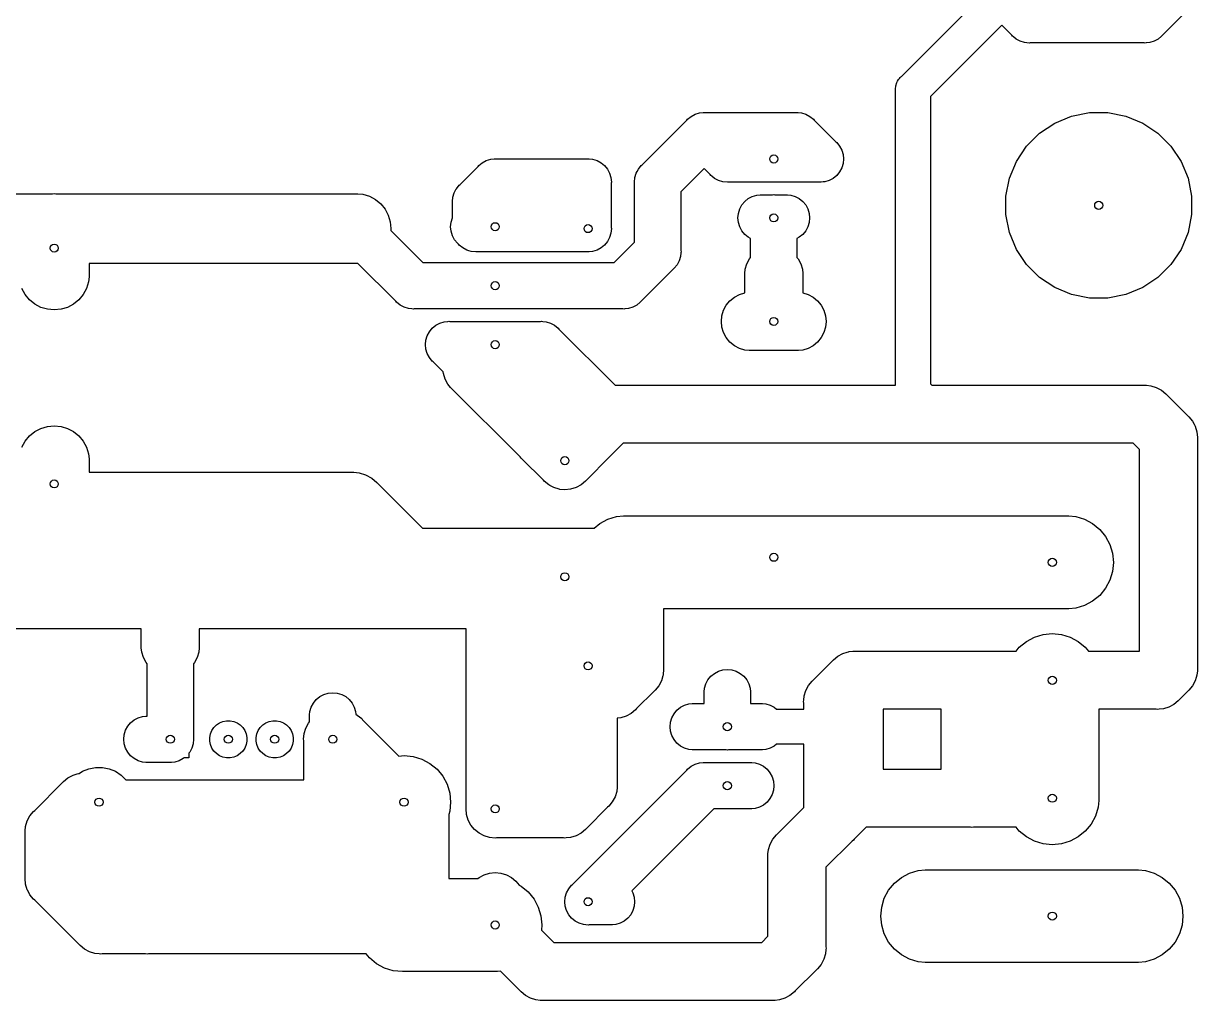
# Model space of a CAD drawing. Extents: x 49 to 127, y -191 to -26.
# Drawn here: x 76.7 to 127.3, y -191.3 to -149.2 of the extents above; entities that cross this region are included whole.
import ezdxf

# ---------------------------------------------------------------- set-up
doc = ezdxf.new("R2010")
doc.units = 0
doc.layers.add('BLACK', color=7, linetype='CONTINUOUS')

msp = doc.modelspace()

# ---------------------------------------------------------------- linework, layer by layer
at = {"layer": 'BLACK', "linetype": 'CONTINUOUS'}
for p, q in [((114.496, -151.444), (118.074, -147.865)), ((126.672, -148.742), (125.742, -149.672)), ((118.823, -149.237), (115.75, -152.311)), ((119.258, -149.672), (118.823, -149.237)), ((119.289, -149.711), (119.258, -149.672)), ((119.328, -149.742), (119.289, -149.711)), ((125.711, -149.711), (125.558, -149.835)), ((125.742, -149.672), (125.711, -149.711)), ((119.442, -149.835), (119.328, -149.742)), ((119.328, -149.742), (119.328, -149.742)), ((119.615, -149.928), (119.442, -149.835)), ((119.804, -149.986), (119.615, -149.928)), ((120, -150.005), (119.804, -149.986)), ((120.049, -150), (120, -150.005)), ((124.951, -150), (120.049, -150)), ((125, -150.005), (124.951, -150)), ((125.049, -150), (125, -150.005)), ((125.196, -149.986), (125.049, -150)), ((125.385, -149.928), (125.196, -149.986)), ((125.558, -149.835), (125.385, -149.928)), ((114.261, -151.853), (114.304, -151.712)), ((114.304, -151.712), (114.336, -151.651)), ((114.336, -151.651), (114.373, -151.581)), ((114.373, -151.581), (114.416, -151.529)), ((114.416, -151.529), (114.444, -151.496)), ((114.444, -151.496), (114.467, -151.467)), ((114.444, -151.496), (114.444, -151.496)), ((114.467, -151.467), (114.496, -151.444)), ((114.246, -152), (114.261, -151.853)), ((114.25, -152.037), (114.246, -152)), ((114.25, -164.75), (114.25, -152.037)), ((115.75, -152.311), (115.75, -164.689)), ((105.289, -153.289), (105.442, -153.165)), ((105.442, -153.165), (105.615, -153.072)), ((105.615, -153.072), (105.804, -153.014)), ((105.804, -153.014), (105.951, -153)), ((105.951, -153), (105.981, -152.997)), ((105.981, -152.997), (106, -152.995)), ((106, -152.995), (106, -152.995)), ((106, -152.995), (106.049, -153)), ((106.049, -153), (109.951, -153)), ((109.951, -153), (110, -152.995)), ((110, -152.995), (110.049, -153)), ((110.049, -153), (110.196, -153.014)), ((110.196, -153.014), (110.385, -153.072)), ((110.385, -153.072), (110.558, -153.165)), ((110.558, -153.165), (110.711, -153.289)), ((121.105, -153.455), (121.833, -153.154)), ((121.833, -153.154), (122.606, -153)), ((122.606, -153), (123.394, -153)), ((123.394, -153), (124.167, -153.154)), ((124.167, -153.154), (124.895, -153.455)), ((103.328, -155.258), (105.258, -153.328)), ((105.258, -153.328), (105.289, -153.289)), ((110.711, -153.289), (110.742, -153.328)), ((110.742, -153.328), (111.672, -154.258)), ((120.45, -153.893), (121.105, -153.455)), ((124.895, -153.455), (125.55, -153.893)), ((111.672, -154.258), (111.711, -154.289)), ((119.893, -154.45), (120.45, -153.893)), ((125.55, -153.893), (126.107, -154.45)), ((111.711, -154.289), (111.835, -154.442)), ((111.835, -154.442), (111.928, -154.615)), ((111.928, -154.615), (111.986, -154.804)), ((119.455, -155.105), (119.893, -154.45)), ((126.107, -154.45), (126.545, -155.105)), ((96.2895, -155.289), (96.4417, -155.165)), ((96.4417, -155.165), (96.6155, -155.072)), ((96.6155, -155.072), (96.804, -155.014)), ((96.804, -155.014), (96.9509, -155)), ((96.9509, -155), (96.9786, -154.997)), ((96.9786, -154.997), (97, -154.995)), ((97, -154.995), (97, -154.995)), ((97, -154.995), (97.0491, -155)), ((97.0491, -155), (98.8709, -155)), ((98.8709, -155), (98.92, -154.995)), ((98.92, -154.995), (98.9691, -155)), ((98.9691, -155), (100.951, -155)), ((100.951, -155), (101, -154.995)), ((101, -154.995), (101.049, -155)), ((101.049, -155), (101.196, -155.014)), ((101.196, -155.014), (101.385, -155.072)), ((101.385, -155.072), (101.558, -155.165)), ((101.558, -155.165), (101.711, -155.289)), ((103.289, -155.289), (103.328, -155.258)), ((111.986, -155.196), (111.928, -155.385)), ((111.986, -154.804), (112.005, -155)), ((112.005, -155), (111.986, -155.196)), ((119.154, -155.833), (119.455, -155.105)), ((126.545, -155.105), (126.846, -155.833)), ((95.4876, -156.098), (96.2582, -155.328)), ((96.2582, -155.328), (96.2895, -155.289)), ((101.711, -155.289), (101.835, -155.442)), ((101.835, -155.442), (101.928, -155.615)), ((101.928, -155.615), (101.986, -155.804)), ((103.014, -155.804), (103.072, -155.615)), ((103.072, -155.615), (103.115, -155.535)), ((103.115, -155.535), (103.165, -155.442)), ((103.165, -155.442), (103.289, -155.289)), ((106, -155.414), (105, -156.414)), ((106.258, -155.672), (106, -155.414)), ((106.289, -155.711), (106.258, -155.672)), ((106.328, -155.742), (106.289, -155.711)), ((106.442, -155.835), (106.328, -155.742)), ((111.711, -155.711), (111.558, -155.835)), ((111.835, -155.558), (111.711, -155.711)), ((111.928, -155.385), (111.835, -155.558)), ((95.2317, -156.455), (95.3204, -156.289)), ((95.3204, -156.289), (95.3245, -156.282)), ((95.3245, -156.282), (95.4495, -156.129)), ((95.4495, -156.129), (95.4876, -156.098)), ((101.986, -155.804), (102.005, -156)), ((102.005, -156), (102, -156.049)), ((102, -156.049), (102, -157.951)), ((102.995, -156), (103.014, -155.804)), ((103, -156.049), (102.995, -156)), ((103, -158.586), (103, -156.049)), ((106.615, -155.928), (106.442, -155.835)), ((106.804, -155.986), (106.615, -155.928)), ((107, -156.005), (106.804, -155.986)), ((107.049, -156), (107, -156.005)), ((110.951, -156), (107.049, -156)), ((111, -156.005), (110.951, -156)), ((111.049, -156), (111, -156.005)), ((111.134, -155.992), (111.049, -156)), ((111.196, -155.986), (111.134, -155.992)), ((111.385, -155.928), (111.196, -155.986)), ((111.558, -155.835), (111.385, -155.928)), ((119, -156.606), (119.154, -155.833)), ((126.846, -155.833), (127, -156.606)), ((73.4158, -156.5), (77.9263, -156.5)), ((77.9263, -156.5), (78, -156.493)), ((78, -156.493), (78.0737, -156.5)), ((78.0737, -156.5), (91.0737, -156.5)), ((91.0737, -156.5), (91.2941, -156.522)), ((91.2941, -156.522), (91.5768, -156.607)), ((91.5768, -156.607), (91.8374, -156.747)), ((91.8374, -156.747), (92.0658, -156.934)), ((95.1552, -156.84), (95.1745, -156.644)), ((95.1745, -156.644), (95.2317, -156.455)), ((105, -156.414), (105, -158.951)), ((107.749, -156.829), (107.902, -156.705)), ((107.902, -156.705), (108.075, -156.612)), ((108.075, -156.612), (108.264, -156.554)), ((108.264, -156.554), (108.411, -156.54)), ((108.411, -156.54), (108.951, -156.54)), ((108.951, -156.54), (109, -156.535)), ((109, -156.535), (109.049, -156.54)), ((109.049, -156.54), (109.589, -156.54)), ((109.589, -156.54), (109.736, -156.554)), ((109.736, -156.554), (109.925, -156.612)), ((109.925, -156.612), (110.098, -156.705)), ((110.098, -156.705), (110.251, -156.829)), ((119, -157.394), (119, -156.606)), ((127, -156.606), (127, -157.394)), ((92.0658, -156.934), (92.2532, -157.163)), ((92.2532, -157.163), (92.3925, -157.423)), ((95.16, -156.889), (95.1552, -156.84)), ((95.16, -157.52), (95.16, -156.889)), ((107.474, -157.344), (107.532, -157.155)), ((107.532, -157.155), (107.625, -156.982)), ((107.625, -156.982), (107.749, -156.829)), ((110.251, -156.829), (110.375, -156.982)), ((110.375, -156.982), (110.468, -157.155)), ((110.468, -157.155), (110.526, -157.344)), ((92.3925, -157.423), (92.4783, -157.706)), ((92.4783, -157.706), (92.5073, -158)), ((95.0752, -157.92), (95.0945, -157.724)), ((95.0945, -157.724), (95.1517, -157.535)), ((95.1517, -157.535), (95.16, -157.52)), ((107.455, -157.54), (107.474, -157.344)), ((107.474, -157.736), (107.455, -157.54)), ((107.532, -157.925), (107.474, -157.736)), ((110.526, -157.736), (110.468, -157.925)), ((110.526, -157.344), (110.545, -157.54)), ((110.545, -157.54), (110.526, -157.736)), ((119.154, -158.167), (119, -157.394)), ((127, -157.394), (126.846, -158.167)), ((92.5073, -158), (92.4989, -158.085)), ((92.4989, -158.085), (93.8742, -159.46)), ((95.0945, -158.116), (95.0752, -157.92)), ((95.1517, -158.305), (95.0945, -158.116)), ((95.2445, -158.478), (95.1517, -158.305)), ((101.986, -158.196), (101.928, -158.385)), ((102.005, -158), (101.986, -158.196)), ((102, -157.951), (102.005, -158)), ((107.625, -158.098), (107.532, -157.925)), ((107.749, -158.251), (107.625, -158.098)), ((107.902, -158.375), (107.749, -158.251)), ((110.251, -158.251), (110.098, -158.375)), ((110.375, -158.098), (110.251, -158.251)), ((110.468, -157.925), (110.375, -158.098)), ((119.455, -158.895), (119.154, -158.167)), ((126.846, -158.167), (126.545, -158.895)), ((95.3695, -158.631), (95.2445, -158.478)), ((95.4076, -158.662), (95.3695, -158.631)), ((95.4182, -158.672), (95.4076, -158.662)), ((95.4495, -158.711), (95.4182, -158.672)), ((95.6017, -158.835), (95.4495, -158.711)), ((101.711, -158.711), (101.558, -158.835)), ((101.835, -158.558), (101.711, -158.711)), ((101.928, -158.385), (101.835, -158.558)), ((102.126, -159.46), (103, -158.586)), ((108, -158.428), (107.902, -158.375)), ((108, -159.248), (108, -158.428)), ((110.098, -158.375), (110, -158.428)), ((110, -158.428), (110, -159.248)), ((95.7755, -158.928), (95.6017, -158.835)), ((95.8654, -158.956), (95.7755, -158.928)), ((95.964, -158.986), (95.8654, -158.956)), ((96.16, -159.005), (95.964, -158.986)), ((96.2091, -159), (96.16, -159.005)), ((96.16, -159.005), (96.16, -159.005)), ((100.951, -159), (96.2091, -159)), ((101, -159.005), (100.951, -159)), ((101.049, -159), (101, -159.005)), ((101.196, -158.986), (101.049, -159)), ((101.385, -158.928), (101.196, -158.986)), ((101.558, -158.835), (101.385, -158.928)), ((104.986, -159.196), (104.928, -159.385)), ((105, -159.049), (104.986, -159.196)), ((105, -158.951), (105.005, -159)), ((105.005, -159), (105, -159.049)), ((105, -159.049), (105, -159.049)), ((107.84, -159.519), (107.956, -159.302)), ((107.956, -159.302), (108, -159.248)), ((110, -159.248), (110.044, -159.302)), ((110.044, -159.302), (110.16, -159.519)), ((119.893, -159.55), (119.455, -158.895)), ((126.545, -158.895), (126.107, -159.55)), ((91.0737, -159.5), (79.5, -159.5)), ((79.5, -159.5), (79.5, -160.074)), ((91.0847, -159.499), (91.0737, -159.5)), ((92.7182, -161.132), (91.0847, -159.499)), ((93.8742, -159.46), (102.126, -159.46)), ((104.672, -159.742), (103.282, -161.132)), ((104.711, -159.711), (104.672, -159.742)), ((104.835, -159.558), (104.711, -159.711)), ((104.928, -159.385), (104.835, -159.558)), ((107.75, -159.939), (107.768, -159.755)), ((107.768, -159.755), (107.84, -159.519)), ((110.16, -159.519), (110.232, -159.755)), ((110.232, -159.755), (110.25, -159.939)), ((120.45, -160.107), (119.893, -159.55)), ((126.107, -159.55), (125.55, -160.107)), ((79.4783, -160.294), (79.3925, -160.577)), ((79.5, -160.074), (79.4783, -160.294)), ((107.75, -160.77), (107.75, -159.939)), ((110.25, -159.939), (110.25, -160.77)), ((121.105, -160.545), (120.45, -160.107)), ((125.55, -160.107), (124.895, -160.545)), ((76.7468, -160.837), (76.6075, -160.577)), ((76.9342, -161.066), (76.7468, -160.837)), ((79.2532, -160.837), (79.0658, -161.066)), ((79.3925, -160.577), (79.2532, -160.837)), ((107.302, -160.956), (107.519, -160.84)), ((107.519, -160.84), (107.75, -160.77)), ((110.25, -160.77), (110.481, -160.84)), ((110.481, -160.84), (110.698, -160.956)), ((121.833, -160.846), (121.105, -160.545)), ((124.895, -160.545), (124.167, -160.846)), ((77.1626, -161.253), (76.9342, -161.066)), ((77.4232, -161.393), (77.1626, -161.253)), ((78.8374, -161.253), (78.5768, -161.393)), ((79.0658, -161.066), (78.8374, -161.253)), ((92.7495, -161.171), (92.7182, -161.132)), ((92.9017, -161.295), (92.7495, -161.171)), ((93.0755, -161.388), (92.9017, -161.295)), ((103.098, -161.295), (102.925, -161.388)), ((103.251, -161.171), (103.098, -161.295)), ((103.282, -161.132), (103.251, -161.171)), ((106.84, -161.519), (106.956, -161.302)), ((106.956, -161.302), (107.112, -161.112)), ((107.112, -161.112), (107.302, -160.956)), ((110.698, -160.956), (110.888, -161.112)), ((110.888, -161.112), (111.044, -161.302)), ((111.044, -161.302), (111.16, -161.519)), ((122.606, -161), (121.833, -160.846)), ((123.394, -161), (122.606, -161)), ((124.167, -160.846), (123.394, -161)), ((77.706, -161.478), (77.4232, -161.393)), ((78, -161.507), (77.706, -161.478)), ((78.2941, -161.478), (78, -161.507)), ((78.5768, -161.393), (78.2941, -161.478)), ((93.264, -161.446), (93.0755, -161.388)), ((93.4109, -161.46), (93.264, -161.446)), ((93.46, -161.465), (93.4109, -161.46)), ((93.4109, -161.46), (93.4109, -161.46)), ((93.5091, -161.46), (93.46, -161.465)), ((102.491, -161.46), (93.5091, -161.46)), ((102.54, -161.465), (102.491, -161.46)), ((102.589, -161.46), (102.54, -161.465)), ((102.736, -161.446), (102.589, -161.46)), ((102.925, -161.388), (102.736, -161.446)), ((106.744, -162), (106.768, -161.755)), ((106.768, -161.755), (106.84, -161.519)), ((111.16, -161.519), (111.232, -161.755)), ((111.232, -161.755), (111.256, -162)), ((94.1645, -162.442), (94.2895, -162.289)), ((94.2895, -162.289), (94.4417, -162.165)), ((94.4417, -162.165), (94.6155, -162.072)), ((94.6155, -162.072), (94.804, -162.014)), ((94.804, -162.014), (94.9509, -162)), ((94.9509, -162), (95, -161.995)), ((95, -161.995), (95.0491, -162)), ((95.0491, -162), (98.9509, -162)), ((98.9509, -162), (99, -161.995)), ((99, -161.995), (99.0491, -162)), ((99.0491, -162), (99.196, -162.014)), ((99.196, -162.014), (99.3845, -162.072)), ((99.3845, -162.072), (99.5583, -162.165)), ((99.5583, -162.165), (99.7105, -162.289)), ((99.7105, -162.289), (99.7418, -162.328)), ((99.7418, -162.328), (102.164, -164.75)), ((106.768, -162.245), (106.744, -162)), ((106.84, -162.481), (106.768, -162.245)), ((111.232, -162.245), (111.16, -162.481)), ((111.256, -162), (111.232, -162.245)), ((93.9952, -163), (94.0145, -162.804)), ((94.0145, -162.804), (94.0717, -162.615)), ((94.0717, -162.615), (94.1645, -162.442)), ((106.956, -162.698), (106.84, -162.481)), ((107.112, -162.888), (106.956, -162.698)), ((111.044, -162.698), (110.888, -162.888)), ((111.16, -162.481), (111.044, -162.698)), ((94.0145, -163.196), (93.9952, -163)), ((94.0717, -163.385), (94.0145, -163.196)), ((107.302, -163.044), (107.112, -162.888)), ((107.519, -163.16), (107.302, -163.044)), ((107.755, -163.232), (107.519, -163.16)), ((107.939, -163.25), (107.755, -163.232)), ((108.939, -163.25), (107.939, -163.25)), ((109, -163.256), (108.939, -163.25)), ((109.061, -163.25), (109, -163.256)), ((110.061, -163.25), (109.061, -163.25)), ((110.245, -163.232), (110.061, -163.25)), ((110.481, -163.16), (110.245, -163.232)), ((110.698, -163.044), (110.481, -163.16)), ((110.888, -162.888), (110.698, -163.044)), ((94.1645, -163.558), (94.0717, -163.385)), ((94.2895, -163.711), (94.1645, -163.558)), ((94.3276, -163.742), (94.2895, -163.711)), ((94.7612, -164.175), (94.3276, -163.742)), ((94.7681, -164.245), (94.7612, -164.175)), ((94.8396, -164.481), (94.7681, -164.245)), ((94.9556, -164.698), (94.8396, -164.481)), ((95.0727, -164.84), (94.9556, -164.698)), ((98.0727, -167.84), (95.0727, -164.84)), ((102.164, -164.75), (114.25, -164.75)), ((115.75, -164.689), (115.811, -164.75)), ((115.811, -164.75), (124.939, -164.75)), ((124.939, -164.75), (125, -164.744)), ((125, -164.744), (125.061, -164.75)), ((125.061, -164.75), (125.061, -164.75)), ((125.061, -164.75), (125.245, -164.768)), ((125.245, -164.768), (125.481, -164.84)), ((125.481, -164.84), (125.698, -164.956)), ((125.698, -164.956), (125.888, -165.112)), ((125.888, -165.112), (125.927, -165.16)), ((125.927, -165.16), (126.84, -166.073)), ((126.84, -166.073), (126.888, -166.112)), ((126.888, -166.112), (127.044, -166.302)), ((127.044, -166.302), (127.107, -166.419)), ((76.9342, -166.934), (77.1626, -166.747)), ((77.1626, -166.747), (77.4232, -166.607)), ((77.4232, -166.607), (77.7059, -166.522)), ((77.7059, -166.522), (78, -166.493)), ((78, -166.493), (78.294, -166.522)), ((78.294, -166.522), (78.5768, -166.607)), ((78.5768, -166.607), (78.8374, -166.747)), ((78.8374, -166.747), (79.0658, -166.934)), ((127.107, -166.419), (127.16, -166.519)), ((127.16, -166.519), (127.232, -166.755)), ((127.232, -166.755), (127.256, -167)), ((76.6075, -167.423), (76.7468, -167.163)), ((76.7468, -167.163), (76.9342, -166.934)), ((79.0658, -166.934), (79.2532, -167.163)), ((79.2532, -167.163), (79.3925, -167.423)), ((102.518, -167.25), (101.927, -167.84)), ((124.482, -167.25), (102.518, -167.25)), ((124.75, -167.518), (124.482, -167.25)), ((127.256, -167), (127.25, -167.061)), ((127.25, -167.061), (127.25, -176.939)), ((79.3925, -167.423), (79.4783, -167.706)), ((79.4783, -167.706), (79.5, -167.926)), ((79.5, -167.926), (79.5, -168.5)), ((98.1118, -167.888), (98.0727, -167.84)), ((98.1595, -167.927), (98.1118, -167.888)), ((101.927, -167.84), (100.927, -168.84)), ((101.927, -167.84), (101.927, -167.84)), ((124.75, -176.21), (124.75, -167.518)), ((99.0727, -168.84), (98.1595, -167.927)), ((79.5, -168.5), (84.9263, -168.5)), ((84.9263, -168.5), (85, -168.493)), ((85, -168.493), (85.0737, -168.5)), ((85.0737, -168.5), (90.7663, -168.5)), ((90.7663, -168.5), (90.84, -168.493)), ((90.84, -168.493), (90.9137, -168.5)), ((90.9137, -168.5), (91.1341, -168.522)), ((91.1341, -168.522), (91.4168, -168.607)), ((91.4168, -168.607), (91.6774, -168.747)), ((91.6774, -168.747), (91.9058, -168.934)), ((91.9058, -168.934), (91.9528, -168.991)), ((99.1118, -168.888), (99.0727, -168.84)), ((99.1595, -168.927), (99.1118, -168.888)), ((99.2481, -169), (99.1595, -168.927)), ((99.1595, -168.927), (99.1595, -168.927)), ((100.888, -168.888), (100.698, -169.044)), ((100.927, -168.84), (100.888, -168.888)), ((91.9528, -168.991), (92.0086, -169.047)), ((92.0086, -169.047), (93.8713, -170.91)), ((99.3022, -169.044), (99.2481, -169)), ((99.3552, -169.073), (99.3022, -169.044)), ((99.5193, -169.16), (99.3552, -169.073)), ((99.755, -169.232), (99.5193, -169.16)), ((99.7791, -169.234), (99.755, -169.232)), ((100, -169.256), (99.7791, -169.234)), ((100.245, -169.232), (100, -169.256)), ((100.481, -169.16), (100.245, -169.232)), ((100.698, -169.044), (100.481, -169.16)), ((101.851, -170.523), (102.228, -170.409)), ((102.228, -170.409), (102.522, -170.38)), ((102.522, -170.38), (102.62, -170.37)), ((102.522, -170.38), (102.522, -170.38)), ((102.62, -170.37), (102.718, -170.38)), ((102.718, -170.38), (121.718, -170.38)), ((121.718, -170.38), (122.012, -170.409)), ((122.012, -170.409), (122.389, -170.523)), ((93.8713, -170.91), (94.6186, -170.91)), ((94.6186, -170.91), (94.68, -170.904)), ((94.68, -170.904), (94.7414, -170.91)), ((94.7414, -170.91), (101.259, -170.91)), ((101.259, -170.91), (101.503, -170.709)), ((101.503, -170.709), (101.851, -170.523)), ((122.389, -170.523), (122.737, -170.709)), ((122.737, -170.709), (123.041, -170.959)), ((123.041, -170.959), (123.291, -171.263)), ((123.291, -171.263), (123.477, -171.611)), ((123.477, -171.611), (123.591, -171.988)), ((123.591, -171.988), (123.63, -172.38)), ((123.63, -172.38), (123.591, -172.772)), ((123.591, -172.772), (123.477, -173.149)), ((123.477, -173.149), (123.291, -173.497)), ((123.041, -173.801), (122.737, -174.051)), ((123.291, -173.497), (123.041, -173.801)), ((121.718, -174.38), (104.25, -174.38)), ((104.25, -174.38), (104.25, -176.939)), ((122.012, -174.351), (121.718, -174.38)), ((122.389, -174.237), (122.012, -174.351)), ((122.737, -174.051), (122.389, -174.237)), ((81.75, -175.25), (75.0614, -175.25)), ((81.75, -176.061), (81.75, -175.25)), ((95.75, -175.25), (84.25, -175.25)), ((84.25, -175.25), (84.25, -176.061)), ((95.75, -182.939), (95.75, -175.25)), ((120.231, -175.603), (120.608, -175.489)), ((120.608, -175.489), (121, -175.45)), ((121, -175.45), (121.392, -175.489)), ((121.392, -175.489), (121.769, -175.603)), ((119.579, -176.039), (119.883, -175.789)), ((119.883, -175.789), (120.231, -175.603)), ((121.769, -175.603), (122.117, -175.789)), ((122.117, -175.789), (122.421, -176.039)), ((81.7681, -176.245), (81.75, -176.061)), ((81.8396, -176.481), (81.7681, -176.245)), ((81.9556, -176.698), (81.8396, -176.481)), ((84.1604, -176.481), (84.0444, -176.698)), ((84.2319, -176.245), (84.1604, -176.481)), ((84.25, -176.061), (84.2319, -176.245)), ((111.572, -176.572), (111.762, -176.416)), ((111.762, -176.416), (111.979, -176.3)), ((111.979, -176.3), (112.16, -176.245)), ((112.16, -176.245), (112.215, -176.228)), ((112.215, -176.228), (112.241, -176.226)), ((112.241, -176.226), (112.399, -176.21)), ((112.399, -176.21), (112.46, -176.204)), ((112.46, -176.204), (112.521, -176.21)), ((112.521, -176.21), (117.399, -176.21)), ((117.399, -176.21), (117.46, -176.204)), ((117.46, -176.204), (117.521, -176.21)), ((117.521, -176.21), (119.439, -176.21)), ((119.439, -176.21), (119.579, -176.039)), ((122.421, -176.039), (122.561, -176.21)), ((122.561, -176.21), (124.75, -176.21)), ((82, -176.752), (81.9556, -176.698)), ((82, -179), (82, -176.752)), ((84.0444, -176.698), (84, -176.752)), ((84, -176.752), (84, -179.951)), ((104.25, -176.939), (104.256, -177)), ((104.256, -177), (104.25, -177.061)), ((106.615, -177.072), (106.804, -177.014)), ((106.804, -177.014), (107, -176.995)), ((107, -176.995), (107.196, -177.014)), ((107.196, -177.014), (107.385, -177.072)), ((110.7, -177.453), (111.533, -176.62)), ((111.533, -176.62), (111.572, -176.572)), ((127.25, -176.939), (127.256, -177)), ((127.256, -177), (127.25, -177.061)), ((104.16, -177.481), (104.044, -177.698)), ((104.226, -177.265), (104.16, -177.481)), ((104.232, -177.245), (104.226, -177.265)), ((104.242, -177.142), (104.232, -177.245)), ((104.25, -177.061), (104.242, -177.142)), ((104.25, -177.061), (104.25, -177.061)), ((106.072, -177.615), (106.165, -177.442)), ((106.165, -177.442), (106.289, -177.289)), ((106.289, -177.289), (106.442, -177.165)), ((106.442, -177.165), (106.615, -177.072)), ((107.385, -177.072), (107.558, -177.165)), ((107.558, -177.165), (107.711, -177.289)), ((107.711, -177.289), (107.835, -177.442)), ((107.835, -177.442), (107.928, -177.615)), ((110.496, -177.682), (110.652, -177.492)), ((110.652, -177.492), (110.7, -177.453)), ((127.16, -177.481), (127.044, -177.698)), ((127.204, -177.336), (127.16, -177.481)), ((127.232, -177.245), (127.204, -177.336)), ((127.242, -177.142), (127.232, -177.245)), ((127.25, -177.061), (127.242, -177.142)), ((127.25, -177.061), (127.25, -177.061)), ((89.6155, -178.072), (89.804, -178.014)), ((89.804, -178.014), (90, -177.995)), ((90, -177.995), (90.196, -178.014)), ((90.196, -178.014), (90.3845, -178.072)), ((103.84, -177.927), (103.087, -178.68)), ((103.888, -177.888), (103.84, -177.927)), ((104.044, -177.698), (103.888, -177.888)), ((106, -177.951), (106.014, -177.804)), ((106, -178.46), (106, -177.951)), ((106.014, -177.804), (106.072, -177.615)), ((107.928, -177.615), (107.986, -177.804)), ((107.986, -177.804), (108, -177.951)), ((108, -177.951), (108, -178.46)), ((110.308, -178.135), (110.38, -177.899)), ((110.38, -177.899), (110.496, -177.682)), ((126.84, -177.927), (126.467, -178.3)), ((126.888, -177.888), (126.84, -177.927)), ((127.044, -177.698), (126.888, -177.888)), ((89.0717, -178.615), (89.1645, -178.442)), ((89.1645, -178.442), (89.2895, -178.289)), ((89.2895, -178.289), (89.4417, -178.165)), ((89.4417, -178.165), (89.6155, -178.072)), ((90.3845, -178.072), (90.5583, -178.165)), ((90.5583, -178.165), (90.7105, -178.289)), ((90.7105, -178.289), (90.8355, -178.442)), ((90.8355, -178.442), (90.9283, -178.615)), ((104.982, -178.625), (105.155, -178.532)), ((105.155, -178.532), (105.344, -178.474)), ((105.344, -178.474), (105.491, -178.46)), ((105.491, -178.46), (106, -178.46)), ((108, -178.46), (108.509, -178.46)), ((108.509, -178.46), (108.656, -178.474)), ((108.656, -178.474), (108.845, -178.532)), ((108.845, -178.532), (109.018, -178.625)), ((110.284, -178.38), (110.29, -178.319)), ((110.29, -178.441), (110.284, -178.38)), ((110.29, -178.319), (110.308, -178.135)), ((110.29, -178.319), (110.29, -178.319)), ((110.29, -178.71), (110.29, -178.441)), ((126.238, -178.504), (126.021, -178.62)), ((126.428, -178.348), (126.238, -178.504)), ((126.467, -178.3), (126.428, -178.348)), ((81.6155, -179.072), (81.804, -179.014)), ((81.804, -179.014), (81.9509, -179)), ((81.9509, -179), (82, -179)), ((89, -178.951), (89.0145, -178.804)), ((89, -179.248), (89, -178.951)), ((89.0145, -178.804), (89.0717, -178.615)), ((90.9283, -178.615), (90.9855, -178.804)), ((90.9855, -178.804), (90.9973, -178.923)), ((90.9973, -178.923), (91.0578, -178.956)), ((91.0578, -178.956), (91.2482, -179.112)), ((102.641, -179), (102.405, -179.072)), ((102.858, -178.884), (102.641, -179)), ((103.048, -178.728), (102.858, -178.884)), ((103.087, -178.68), (103.048, -178.728)), ((104.612, -179.075), (104.705, -178.902)), ((104.705, -178.902), (104.829, -178.749)), ((104.829, -178.749), (104.982, -178.625)), ((109.018, -178.625), (109.122, -178.71)), ((109.122, -178.71), (110.29, -178.71)), ((113.71, -178.71), (113.71, -181.29)), ((116.21, -178.71), (113.71, -178.71)), ((116.21, -181.29), (116.21, -178.71)), ((125.479, -178.71), (123, -178.71)), ((123, -178.71), (123, -182.638)), ((125.54, -178.716), (125.479, -178.71)), ((125.601, -178.71), (125.54, -178.716)), ((125.785, -178.692), (125.601, -178.71)), ((125.601, -178.71), (125.601, -178.71)), ((126.021, -178.62), (125.785, -178.692)), ((81.0717, -179.615), (81.1645, -179.442)), ((81.1645, -179.442), (81.2895, -179.289)), ((81.2895, -179.289), (81.4417, -179.165)), ((81.4417, -179.165), (81.6155, -179.072)), ((84.791, -179.621), (84.8786, -179.49)), ((84.8786, -179.49), (84.99, -179.379)), ((84.99, -179.379), (85.1211, -179.291)), ((85.1211, -179.291), (85.2666, -179.231)), ((85.2666, -179.231), (85.4212, -179.2)), ((85.4212, -179.2), (85.5788, -179.2)), ((85.5788, -179.2), (85.7334, -179.231)), ((85.7334, -179.231), (85.8789, -179.291)), ((85.8789, -179.291), (86.01, -179.379)), ((86.01, -179.379), (86.1214, -179.49)), ((86.1214, -179.49), (86.209, -179.621)), ((86.791, -179.621), (86.8786, -179.49)), ((86.8786, -179.49), (86.99, -179.379)), ((86.99, -179.379), (87.1211, -179.291)), ((87.1211, -179.291), (87.2666, -179.231)), ((87.2666, -179.231), (87.4212, -179.2)), ((87.4212, -179.2), (87.5788, -179.2)), ((87.5788, -179.2), (87.7334, -179.231)), ((87.7334, -179.231), (87.8789, -179.291)), ((87.8789, -179.291), (88.01, -179.379)), ((88.01, -179.379), (88.1214, -179.49)), ((88.1214, -179.49), (88.209, -179.621)), ((88.7681, -179.755), (88.8396, -179.519)), ((88.8396, -179.519), (88.9556, -179.302)), ((88.9556, -179.302), (89, -179.248)), ((91.2482, -179.112), (91.2873, -179.16)), ((91.2873, -179.16), (92.8498, -180.722)), ((102.405, -179.072), (102.25, -179.087)), ((102.25, -179.087), (102.25, -181.939)), ((104.535, -179.46), (104.554, -179.264)), ((104.554, -179.656), (104.535, -179.46)), ((104.554, -179.264), (104.612, -179.075)), ((80.9952, -180), (81.0145, -179.804)), ((81.0145, -180.196), (80.9952, -180)), ((81.0145, -179.804), (81.0717, -179.615)), ((84.0048, -180), (83.9855, -180.196)), ((84, -179.951), (84.0048, -180)), ((84.7, -179.921), (84.7307, -179.767)), ((84.7, -180.079), (84.7, -179.921)), ((84.7307, -179.767), (84.791, -179.621)), ((86.209, -179.621), (86.2693, -179.767)), ((86.2693, -179.767), (86.3, -179.921)), ((86.3, -179.921), (86.3, -180.079)), ((86.7, -179.921), (86.7307, -179.767)), ((86.7, -180.079), (86.7, -179.921)), ((86.7307, -179.767), (86.791, -179.621)), ((88.209, -179.621), (88.2693, -179.767)), ((88.2693, -179.767), (88.3, -179.921)), ((88.3, -179.921), (88.3, -180.079)), ((88.744, -180), (88.7681, -179.755)), ((88.75, -180.061), (88.744, -180)), ((88.75, -181.75), (88.75, -180.061)), ((104.612, -179.845), (104.554, -179.656)), ((104.705, -180.018), (104.612, -179.845)), ((104.829, -180.171), (104.705, -180.018)), ((81.0717, -180.385), (81.0145, -180.196)), ((81.1645, -180.558), (81.0717, -180.385)), ((81.2895, -180.711), (81.1645, -180.558)), ((83.8355, -180.558), (83.8, -180.602)), ((83.9283, -180.385), (83.8355, -180.558)), ((83.9855, -180.196), (83.9283, -180.385)), ((84.7307, -180.233), (84.7, -180.079)), ((84.791, -180.379), (84.7307, -180.233)), ((84.8786, -180.51), (84.791, -180.379)), ((84.99, -180.621), (84.8786, -180.51)), ((86.1214, -180.51), (86.01, -180.621)), ((86.209, -180.379), (86.1214, -180.51)), ((86.2693, -180.233), (86.209, -180.379)), ((86.3, -180.079), (86.2693, -180.233)), ((86.7307, -180.233), (86.7, -180.079)), ((86.791, -180.379), (86.7307, -180.233)), ((86.8786, -180.51), (86.791, -180.379)), ((86.99, -180.621), (86.8786, -180.51)), ((88.1214, -180.51), (88.01, -180.621)), ((88.209, -180.379), (88.1214, -180.51)), ((88.2693, -180.233), (88.209, -180.379)), ((88.3, -180.079), (88.2693, -180.233)), ((104.982, -180.295), (104.829, -180.171)), ((105.155, -180.388), (104.982, -180.295)), ((105.344, -180.446), (105.155, -180.388)), ((105.491, -180.46), (105.344, -180.446)), ((106.951, -180.46), (105.491, -180.46)), ((107, -180.465), (106.951, -180.46)), ((107.049, -180.46), (107, -180.465)), ((108.509, -180.46), (107.049, -180.46)), ((108.656, -180.446), (108.509, -180.46)), ((108.845, -180.388), (108.656, -180.446)), ((109.018, -180.295), (108.845, -180.388)), ((109.122, -180.21), (109.018, -180.295)), ((110.29, -180.21), (109.122, -180.21)), ((110.29, -182.942), (110.29, -180.21)), ((81.4417, -180.835), (81.2895, -180.711)), ((81.6155, -180.928), (81.4417, -180.835)), ((81.804, -180.986), (81.6155, -180.928)), ((81.9509, -181), (81.804, -180.986)), ((82.9509, -181), (81.9509, -181)), ((83, -181.005), (82.9509, -181)), ((83.0491, -181), (83, -181.005)), ((83.196, -180.986), (83.0491, -181)), ((83.3845, -180.928), (83.196, -180.986)), ((83.5583, -180.835), (83.3845, -180.928)), ((83.6015, -180.8), (83.5583, -180.835)), ((83.8, -180.8), (83.6015, -180.8)), ((83.8, -180.602), (83.8, -180.8)), ((85.1211, -180.709), (84.99, -180.621)), ((85.2666, -180.769), (85.1211, -180.709)), ((85.4212, -180.8), (85.2666, -180.769)), ((85.5788, -180.8), (85.4212, -180.8)), ((85.7334, -180.769), (85.5788, -180.8)), ((85.8789, -180.709), (85.7334, -180.769)), ((86.01, -180.621), (85.8789, -180.709)), ((87.1211, -180.709), (86.99, -180.621)), ((87.2666, -180.769), (87.1211, -180.709)), ((87.4212, -180.8), (87.2666, -180.769)), ((87.5788, -180.8), (87.4212, -180.8)), ((87.7334, -180.769), (87.5788, -180.8)), ((87.8789, -180.709), (87.7334, -180.769)), ((88.01, -180.621), (87.8789, -180.709)), ((92.8498, -180.722), (93.07, -180.7)), ((93.07, -180.7), (93.4621, -180.739)), ((93.4621, -180.739), (93.8391, -180.853)), ((93.8391, -180.853), (94.1865, -181.039)), ((94.1865, -181.039), (94.4911, -181.289)), ((105.442, -181.165), (105.615, -181.072)), ((105.615, -181.072), (105.804, -181.014)), ((105.804, -181.014), (105.951, -181)), ((105.951, -181), (106, -180.995)), ((105.951, -181), (105.951, -181)), ((106, -180.995), (106.049, -181)), ((106.049, -181), (108.049, -181)), ((108.049, -181), (108.196, -181.014)), ((108.196, -181.014), (108.385, -181.072)), ((108.385, -181.072), (108.558, -181.165)), ((78.5922, -181.666), (78.8093, -181.55)), ((78.8093, -181.55), (78.9901, -181.495)), ((78.9901, -181.495), (79.045, -181.478)), ((79.045, -181.478), (79.0705, -181.476)), ((79.0705, -181.476), (79.0787, -181.475)), ((79.0787, -181.475), (79.2195, -181.381)), ((79.2195, -181.381), (79.4925, -181.268)), ((79.4925, -181.268), (79.7823, -181.21)), ((79.7823, -181.21), (80.0777, -181.21)), ((80.0777, -181.21), (80.3675, -181.268)), ((80.3675, -181.268), (80.6405, -181.381)), ((80.6405, -181.381), (80.8862, -181.545)), ((80.8862, -181.545), (81.0913, -181.75)), ((94.4911, -181.289), (94.741, -181.593)), ((101.828, -184.758), (105.258, -181.328)), ((105.258, -181.328), (105.289, -181.289)), ((105.289, -181.289), (105.442, -181.165)), ((108.558, -181.165), (108.711, -181.289)), ((108.711, -181.289), (108.835, -181.442)), ((108.835, -181.442), (108.928, -181.615)), ((113.71, -181.29), (116.21, -181.29)), ((77.1595, -183.073), (78.3627, -181.87)), ((78.3627, -181.87), (78.4018, -181.822)), ((78.4018, -181.822), (78.5922, -181.666)), ((81.0913, -181.75), (88.75, -181.75)), ((94.741, -181.593), (94.9267, -181.941)), ((94.9267, -181.941), (95.0411, -182.318)), ((102.25, -182.061), (102.232, -182.245)), ((102.25, -181.939), (102.256, -182)), ((102.256, -182), (102.25, -182.061)), ((102.25, -182.061), (102.25, -182.061)), ((108.928, -181.615), (108.986, -181.804)), ((108.986, -181.804), (109.005, -182)), ((109.005, -182), (108.986, -182.196)), ((95.0411, -182.318), (95.0797, -182.71)), ((102.16, -182.481), (102.044, -182.698)), ((102.232, -182.245), (102.16, -182.481)), ((108.835, -182.558), (108.711, -182.711)), ((108.928, -182.385), (108.835, -182.558)), ((108.986, -182.196), (108.928, -182.385)), ((77.1118, -183.112), (77.1595, -183.073)), ((95.0797, -182.71), (95.0411, -183.102)), ((95.744, -183), (95.75, -182.939)), ((95.7681, -183.245), (95.744, -183)), ((101.84, -182.927), (100.927, -183.84)), ((101.888, -182.888), (101.84, -182.927)), ((102.044, -182.698), (101.888, -182.888)), ((106.414, -183), (103.242, -186.172)), ((108.049, -183), (106.414, -183)), ((108.196, -182.986), (108.049, -183)), ((108.385, -182.928), (108.196, -182.986)), ((108.558, -182.835), (108.385, -182.928)), ((108.711, -182.711), (108.558, -182.835)), ((109.16, -184.073), (110.29, -182.942)), ((122.971, -182.932), (122.857, -183.309)), ((123, -182.638), (122.971, -182.932)), ((76.7681, -183.755), (76.8396, -183.519)), ((76.8396, -183.519), (76.9556, -183.302)), ((76.9556, -183.302), (77.1118, -183.112)), ((95.0411, -183.102), (95, -183.237)), ((95, -183.237), (95, -186)), ((95.8396, -183.481), (95.7681, -183.245)), ((95.9556, -183.698), (95.8396, -183.481)), ((122.857, -183.309), (122.671, -183.657)), ((76.744, -184), (76.75, -183.939)), ((76.75, -184.061), (76.744, -184)), ((76.75, -183.939), (76.7681, -183.755)), ((76.75, -183.939), (76.75, -183.939)), ((76.75, -185.939), (76.75, -184.061)), ((96.1084, -183.884), (95.9556, -183.698)), ((96.1118, -183.888), (96.1084, -183.884)), ((96.3022, -184.044), (96.1118, -183.888)), ((96.5193, -184.16), (96.3022, -184.044)), ((100.698, -184.044), (100.481, -184.16)), ((100.888, -183.888), (100.698, -184.044)), ((100.927, -183.84), (100.888, -183.888)), ((108.956, -184.302), (109.112, -184.112)), ((109.112, -184.112), (109.16, -184.073)), ((112.978, -183.79), (112.467, -184.3)), ((117.479, -183.79), (112.978, -183.79)), ((117.54, -183.796), (117.479, -183.79)), ((117.601, -183.79), (117.54, -183.796)), ((119.399, -183.79), (117.601, -183.79)), ((119.442, -183.794), (119.399, -183.79)), ((119.579, -183.961), (119.442, -183.794)), ((119.883, -184.211), (119.579, -183.961)), ((122.421, -183.961), (122.117, -184.211)), ((122.671, -183.657), (122.421, -183.961)), ((96.755, -184.232), (96.5193, -184.16)), ((97, -184.256), (96.755, -184.232)), ((97.0614, -184.25), (97, -184.256)), ((99.9386, -184.25), (97.0614, -184.25)), ((100, -184.256), (99.9386, -184.25)), ((100.061, -184.25), (100, -184.256)), ((100.245, -184.232), (100.061, -184.25)), ((100.481, -184.16), (100.245, -184.232)), ((108.768, -184.755), (108.84, -184.519)), ((108.84, -184.519), (108.956, -184.302)), ((112.38, -184.387), (111.25, -185.518)), ((112.428, -184.348), (112.38, -184.387)), ((112.467, -184.3), (112.428, -184.348)), ((120.231, -184.397), (119.883, -184.211)), ((120.608, -184.511), (120.231, -184.397)), ((121, -184.55), (120.608, -184.511)), ((121.392, -184.511), (121, -184.55)), ((121.769, -184.397), (121.392, -184.511)), ((122.117, -184.211), (121.769, -184.397)), ((100.328, -186.258), (101.828, -184.758)), ((101.828, -184.758), (101.828, -184.758)), ((108.744, -185), (108.75, -184.939)), ((108.75, -185.061), (108.744, -185)), ((108.75, -184.939), (108.768, -184.755)), ((108.75, -184.939), (108.75, -184.939)), ((108.75, -188.482), (108.75, -185.061)), ((111.25, -185.518), (111.25, -188.939)), ((115.228, -185.649), (115.522, -185.62)), ((115.522, -185.62), (124.718, -185.62)), ((124.718, -185.62), (125.012, -185.649)), ((76.744, -186), (76.75, -185.939)), ((76.7681, -186.245), (76.744, -186)), ((95, -186), (96.2481, -186)), ((96.2481, -186), (96.3022, -185.956)), ((96.3022, -185.956), (96.5193, -185.84)), ((96.5193, -185.84), (96.755, -185.768)), ((96.755, -185.768), (97, -185.744)), ((97, -185.744), (97.245, -185.768)), ((97.245, -185.768), (97.4807, -185.84)), ((97.4807, -185.84), (97.6978, -185.956)), ((97.6978, -185.956), (97.8882, -186.112)), ((97.8882, -186.112), (98.0272, -186.281)), ((114.199, -186.199), (114.503, -185.949)), ((114.503, -185.949), (114.851, -185.763)), ((114.851, -185.763), (115.228, -185.649)), ((125.012, -185.649), (125.389, -185.763)), ((125.389, -185.763), (125.737, -185.949)), ((125.737, -185.949), (126.041, -186.199)), ((76.8396, -186.481), (76.7681, -186.245)), ((76.8602, -186.519), (76.8396, -186.481)), ((76.9556, -186.698), (76.8602, -186.519)), ((98.0272, -186.281), (98.1165, -186.329)), ((98.1165, -186.329), (98.4211, -186.579)), ((98.4211, -186.579), (98.671, -186.883)), ((100.014, -186.804), (100.072, -186.615)), ((100.072, -186.615), (100.165, -186.442)), ((100.165, -186.442), (100.289, -186.289)), ((100.289, -186.289), (100.328, -186.258)), ((103.242, -186.172), (102.883, -186.531)), ((102.883, -186.531), (102.928, -186.615)), ((102.928, -186.615), (102.986, -186.804)), ((103.242, -186.172), (103.242, -186.172)), ((113.763, -186.851), (113.949, -186.503)), ((113.949, -186.503), (114.199, -186.199)), ((126.041, -186.199), (126.291, -186.503)), ((126.291, -186.503), (126.477, -186.851)), ((77.1118, -186.888), (76.9556, -186.698)), ((77.1595, -186.927), (77.1118, -186.888)), ((79.0727, -188.84), (77.1595, -186.927)), ((98.671, -186.883), (98.8567, -187.231)), ((99.9952, -187), (100.014, -186.804)), ((100.014, -187.196), (99.9952, -187)), ((102.986, -186.804), (103.005, -187)), ((103.005, -187), (102.986, -187.196)), ((113.649, -187.228), (113.763, -186.851)), ((126.477, -186.851), (126.591, -187.228)), ((98.8567, -187.231), (98.9711, -187.608)), ((98.9711, -187.608), (99.0097, -188)), ((100.072, -187.385), (100.014, -187.196)), ((100.165, -187.558), (100.072, -187.385)), ((100.289, -187.711), (100.165, -187.558)), ((102.835, -187.558), (102.711, -187.711)), ((102.928, -187.385), (102.835, -187.558)), ((102.986, -187.196), (102.928, -187.385)), ((113.61, -187.62), (113.649, -187.228)), ((113.649, -188.012), (113.61, -187.62)), ((126.591, -187.228), (126.63, -187.62)), ((126.63, -187.62), (126.591, -188.012)), ((99.0097, -188), (98.988, -188.22)), ((100.442, -187.835), (100.289, -187.711)), ((100.615, -187.928), (100.442, -187.835)), ((100.804, -187.986), (100.615, -187.928)), ((101, -188.005), (100.804, -187.986)), ((101.049, -188), (101, -188.005)), ((102.049, -188), (101.049, -188)), ((102.196, -187.986), (102.049, -188)), ((102.385, -187.928), (102.196, -187.986)), ((102.558, -187.835), (102.385, -187.928)), ((102.711, -187.711), (102.558, -187.835)), ((113.763, -188.389), (113.649, -188.012)), ((126.591, -188.012), (126.477, -188.389)), ((98.988, -188.22), (99.5178, -188.75)), ((108.482, -188.75), (108.75, -188.482)), ((113.949, -188.737), (113.763, -188.389)), ((126.477, -188.389), (126.291, -188.737)), ((79.1118, -188.888), (79.0727, -188.84)), ((79.3022, -189.044), (79.1118, -188.888)), ((79.5193, -189.16), (79.3022, -189.044)), ((79.755, -189.232), (79.5193, -189.16)), ((99.5178, -188.75), (108.482, -188.75)), ((111.25, -189.061), (111.232, -189.245)), ((111.25, -188.939), (111.256, -189)), ((111.256, -189), (111.25, -189.061)), ((114.199, -189.041), (113.949, -188.737)), ((114.503, -189.291), (114.199, -189.041)), ((126.041, -189.041), (125.737, -189.291)), ((126.291, -188.737), (126.041, -189.041)), ((79.9386, -189.25), (79.755, -189.232)), ((80, -189.256), (79.9386, -189.25)), ((79.9386, -189.25), (79.9386, -189.25)), ((80.0614, -189.25), (80, -189.256)), ((81.9386, -189.25), (80.0614, -189.25)), ((82, -189.256), (81.9386, -189.25)), ((82.0614, -189.25), (82, -189.256)), ((91.4386, -189.25), (82.0614, -189.25)), ((91.5789, -189.421), (91.4386, -189.25)), ((91.8835, -189.671), (91.5789, -189.421)), ((92.2309, -189.857), (91.8835, -189.671)), ((111.16, -189.481), (111.044, -189.698)), ((111.232, -189.245), (111.16, -189.481)), ((114.851, -189.477), (114.503, -189.291)), ((115.228, -189.591), (114.851, -189.477)), ((115.522, -189.62), (115.228, -189.591)), ((124.718, -189.62), (115.522, -189.62)), ((125.012, -189.591), (124.718, -189.62)), ((125.389, -189.477), (125.012, -189.591)), ((125.737, -189.291), (125.389, -189.477)), ((92.6079, -189.971), (92.2309, -189.857)), ((93, -190.01), (92.6079, -189.971)), ((93.0983, -190), (93, -190.01)), ((97.0983, -190), (93.0983, -190)), ((97.2202, -189.988), (97.0983, -190)), ((98.0727, -190.84), (97.2202, -189.988)), ((110.84, -189.927), (109.927, -190.84)), ((110.888, -189.888), (110.84, -189.927)), ((111.044, -189.698), (110.888, -189.888)), ((98.1118, -190.888), (98.0727, -190.84)), ((98.3022, -191.044), (98.1118, -190.888)), ((98.5193, -191.16), (98.3022, -191.044)), ((98.755, -191.232), (98.5193, -191.16)), ((109.481, -191.16), (109.245, -191.232)), ((109.698, -191.044), (109.481, -191.16)), ((109.888, -190.888), (109.698, -191.044)), ((109.927, -190.84), (109.888, -190.888)), ((98.9386, -191.25), (98.755, -191.232)), ((99, -191.256), (98.9386, -191.25)), ((98.9386, -191.25), (98.9386, -191.25)), ((99.0614, -191.25), (99, -191.256)), ((108.939, -191.25), (99.0614, -191.25)), ((109, -191.256), (108.939, -191.25)), ((109.061, -191.25), (109, -191.256)), ((109.245, -191.232), (109.061, -191.25)), ((109.061, -191.25), (109.061, -191.25))]:
    msp.add_line(p, q, dxfattribs=at)
at = {"layer": 'BLACK'}
for centre in [(109, -155), (123, -157), (97, -157.92), (109, -157.54), (101, -158), (78, -158.84), (97, -160.46), (109, -162), (97, -163), (100, -168), (78, -169), (109, -172.16), (121, -172.38), (100, -173), (101, -176.84), (121, -177.46), (107, -179.46), (83, -180), (85.5, -180), (87.5, -180), (90, -180), (107, -182), (79.93, -182.71), (93.07, -182.71), (121, -182.54), (97, -183), (101, -187), (121, -187.62), (97, -188)]:
    msp.add_circle(centre, 0.175, dxfattribs=at)

doc.saveas('drawing.dxf')
